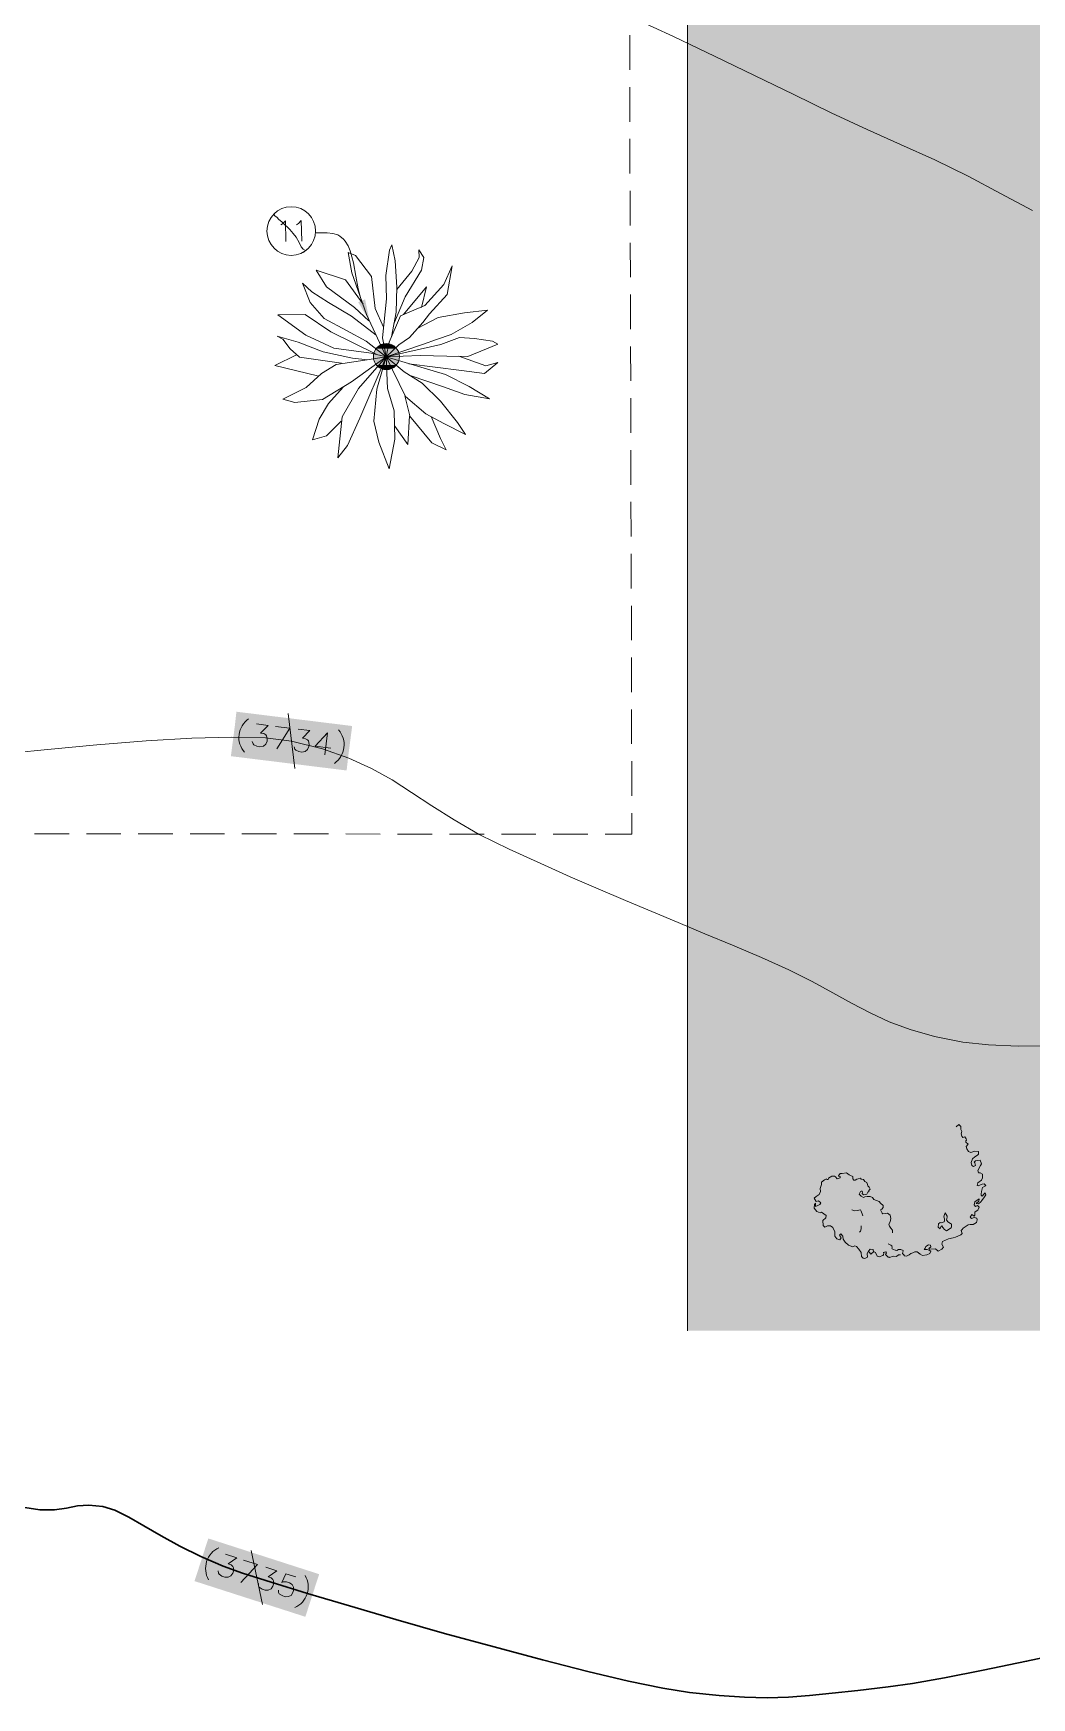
# Model space of a CAD drawing. Header units: millimetres. Extents: x -419 to 20046, y -14642 to 2638.
# Drawn here: x 16.63 to 20.24, y 7.42 to 13.44 of the extents above; entities that cross this region are included whole.
import ezdxf

# ---------------------------------------------------------------- set-up
doc = ezdxf.new("R2010")
doc.units = ezdxf.units.MM
for name, color, linetype in [('PDF11_----TX03', 7, 'Continuous'), ('PDF11_EXTO$BSL', 7, 'Continuous'), ('PDF11_PRPN$BSL', 7, 'Continuous')]:
    doc.layers.add(name, color=color, linetype=linetype)
for name, color, linetype, true_color in [('PDF11_0', 7, 'Continuous', 0xb3b3b3), ('PDF11_EXTO$--C3-Surface-EXTO', 7, 'Continuous', 0xb3b3b3), ('PDF11_EXTO$EXLSTR', 7, 'Continuous', 0xb3b3b3)]:
    doc.layers.add(name, color=color, linetype=linetype, true_color=true_color)

msp = doc.modelspace()

# ---------------------------------------------------------------- hatches: boundary and pattern name
at = {"layer": 'PDF11_0', "transparency": 33554559}
msp.add_hatch(color=7, dxfattribs=at).paths.add_polyline_path([(17.8464, 12.3977), (17.8298, 12.4777), (17.8048, 12.4677)])
at = {"layer": 'PDF11_0', "true_color": 0xffffff, "transparency": 33554559}
for points in [[(17.7831, 10.935), (17.3647, 10.9867), (17.3589, 10.935)], [(17.3589, 10.935), (17.3447, 10.8259), (17.7689, 10.8259)], [(17.7831, 10.935), (17.3589, 10.935), (17.7689, 10.8259)], [(17.7689, 10.8259), (17.3447, 10.8259), (17.7631, 10.7742)], [(17.6639, 7.8681), (17.263, 7.9973), (17.2214, 7.8681)], [(17.2214, 7.8681), (17.213, 7.8431), (17.6556, 7.8431)], [(17.6556, 7.8431), (17.213, 7.8431), (17.6139, 7.714)], [(17.6639, 7.8681), (17.2214, 7.8681), (17.6556, 7.8431)]]:
    msp.add_hatch(color=7, dxfattribs=at).paths.add_polyline_path(points)
at = {"layer": 'PDF11_EXTO$EXLSTR', "transparency": 33554559}
for points in [[(17.9531, 12.2743), (17.8598, 12.2785), (17.8589, 12.2743)], [(17.9523, 12.2785), (17.8606, 12.2826), (17.8598, 12.2785)], [(17.9523, 12.2785), (17.8598, 12.2785), (17.9531, 12.2743)], [(17.9514, 12.2835), (17.8623, 12.2876), (17.8606, 12.2826)], [(17.9514, 12.2835), (17.8606, 12.2826), (17.9523, 12.2785)], [(17.9498, 12.2876), (17.8639, 12.291), (17.8623, 12.2876)], [(17.9498, 12.2876), (17.8623, 12.2876), (17.9514, 12.2835)], [(17.9481, 12.2918), (17.8664, 12.2952), (17.8639, 12.291)], [(17.9481, 12.2918), (17.8639, 12.291), (17.9498, 12.2876)], [(17.9456, 12.2952), (17.8689, 12.2993), (17.8664, 12.2952)], [(17.9456, 12.2952), (17.8664, 12.2952), (17.9481, 12.2918)], [(17.9431, 12.2993), (17.8723, 12.3027), (17.8689, 12.2993)], [(17.9431, 12.2993), (17.8689, 12.2993), (17.9456, 12.2952)], [(17.9406, 12.3027), (17.8748, 12.3052), (17.8723, 12.3027)], [(17.9406, 12.3027), (17.8723, 12.3027), (17.9431, 12.2993)], [(17.9364, 12.3052), (17.8789, 12.3085), (17.8748, 12.3052)], [(17.9364, 12.3052), (17.8748, 12.3052), (17.9406, 12.3027)], [(17.9339, 12.3085), (17.8823, 12.311), (17.8789, 12.3085)], [(17.9339, 12.3085), (17.8789, 12.3085), (17.9364, 12.3052)], [(17.9289, 12.311), (17.8873, 12.3127), (17.8823, 12.311)], [(17.9289, 12.311), (17.8823, 12.311), (17.9339, 12.3085)], [(17.9256, 12.3127), (17.8906, 12.3143), (17.8873, 12.3127)], [(17.9256, 12.3127), (17.8873, 12.3127), (17.9289, 12.311)], [(17.9206, 12.3143), (17.8956, 12.316), (17.8906, 12.3143)], [(17.9206, 12.3143), (17.8906, 12.3143), (17.9256, 12.3127)], [(17.9173, 12.316), (17.8998, 12.3168), (17.8956, 12.316)], [(17.9173, 12.316), (17.8956, 12.316), (17.9206, 12.3143)], [(17.9114, 12.3168), (17.8998, 12.3168), (17.9173, 12.316)], [(17.9531, 12.2743), (17.8589, 12.2743), (17.9531, 12.2701)], [(17.9531, 12.2701), (17.8589, 12.2743), (17.8589, 12.2693)], [(17.9531, 12.2701), (17.8589, 12.2693), (17.9531, 12.2651)], [(17.9531, 12.2651), (17.8589, 12.2693), (17.8589, 12.2651)], [(17.9531, 12.2651), (17.8589, 12.2651), (17.9523, 12.261)], [(17.9523, 12.261), (17.8589, 12.2651), (17.8598, 12.261)], [(17.9523, 12.261), (17.8598, 12.261), (17.9514, 12.2568)], [(17.9514, 12.2568), (17.8598, 12.261), (17.8606, 12.256)], [(17.9514, 12.2568), (17.8606, 12.256), (17.9498, 12.2518)], [(17.9498, 12.2518), (17.8606, 12.256), (17.8623, 12.2518)], [(17.9498, 12.2518), (17.8623, 12.2518), (17.9481, 12.2485)], [(17.9481, 12.2485), (17.8623, 12.2518), (17.8639, 12.2476)], [(17.9481, 12.2485), (17.8639, 12.2476), (17.9456, 12.2443)], [(17.9456, 12.2443), (17.8639, 12.2476), (17.8664, 12.2443)], [(17.9456, 12.2443), (17.8664, 12.2443), (17.9431, 12.2401)], [(17.9431, 12.2401), (17.8664, 12.2443), (17.8689, 12.2401)], [(17.9431, 12.2401), (17.8689, 12.2401), (17.9406, 12.2368)], [(17.9406, 12.2368), (17.8689, 12.2401), (17.8723, 12.2368)], [(17.9406, 12.2368), (17.8723, 12.2368), (17.9364, 12.2343)], [(17.9364, 12.2343), (17.8723, 12.2368), (17.8748, 12.2343)], [(17.9364, 12.2343), (17.8748, 12.2343), (17.9339, 12.231)], [(17.9339, 12.231), (17.8748, 12.2343), (17.8789, 12.231)], [(17.9339, 12.231), (17.8789, 12.231), (17.9298, 12.2285)], [(17.9298, 12.2285), (17.8789, 12.231), (17.8823, 12.2285)], [(17.9298, 12.2285), (17.8823, 12.2285), (17.9256, 12.2268)], [(17.9256, 12.2268), (17.8823, 12.2285), (17.8873, 12.2268)], [(17.9256, 12.2268), (17.8873, 12.2268), (17.9206, 12.2251)], [(17.9206, 12.2251), (17.8873, 12.2268), (17.8906, 12.2251)], [(17.9206, 12.2251), (17.8906, 12.2251), (17.9173, 12.2235)], [(17.9173, 12.2235), (17.8906, 12.2251), (17.8956, 12.2235)], [(17.8956, 12.2235), (17.8998, 12.2226), (17.9114, 12.2226)], [(17.9173, 12.2235), (17.8956, 12.2235), (17.9114, 12.2226)]]:
    msp.add_hatch(color=256, dxfattribs=at).paths.add_polyline_path(points)

# ---------------------------------------------------------------- linework, layer by layer
at = {"layer": 'PDF11_----TX03', "color": 7, "lineweight": 0, "true_color": 0xffffff}
msp.add_lwpolyline([(18.9957, 13.9128), (18.9957, 8.7482)], dxfattribs=at)
at = {"layer": 'PDF11_----TX03', "color": 7, "true_color": 0xffffff, "transparency": 33554559}
for points in [[(23.6302, 13.9128), (23.6302, 8.7482), (18.9957, 13.9128)], [(23.6302, 8.7482), (18.9957, 13.9128), (18.9957, 8.7482)]]:
    msp.add_solid(points, dxfattribs=at)
at = {"layer": 'PDF11_0', "lineweight": 18}
for points in [[(20.2416, 12.7994), (20.1266, 12.861), (20.0091, 12.9227), (19.8891, 12.9819), (19.7649, 13.0377), (19.6441, 13.0919), (19.5149, 13.1527), (19.3791, 13.2186), (19.2374, 13.2877), (19.0924, 13.3577), (18.9448, 13.4277), (18.7973, 13.4952)], [(17.5756, 10.7809), (17.5522, 10.98)], [(20.31, 9.7791), (20.1899, 9.7774), (20.0833, 9.7816), (19.9908, 9.7916), (19.8874, 9.8125), (19.7999, 9.8375), (19.7241, 9.8658), (19.6549, 9.8975), (19.5882, 9.9325), (19.5199, 9.97), (19.4457, 10.0108), (19.3615, 10.0533), (19.2624, 10.0983), (19.1582, 10.1425), (19.0582, 10.1841), (18.9615, 10.2242), (18.8657, 10.2642), (18.7707, 10.3042), (18.6723, 10.3458), (18.5715, 10.39), (18.4648, 10.4375), (18.3506, 10.49), (18.2423, 10.5433), (18.1515, 10.5958), (18.0714, 10.6467), (17.9981, 10.695), (17.9273, 10.74), (17.8531, 10.7817), (17.7714, 10.8192), (17.6764, 10.8525), (17.5639, 10.88), (17.4697, 10.8917), (17.3481, 10.895), (17.203, 10.8909), (17.0389, 10.8809), (16.8597, 10.8667), (16.6697, 10.8484), (16.473, 10.8292)], [(17.4372, 10.9425), (17.4789, 10.9367), (17.4522, 10.9092), (17.4639, 10.9084), (17.4706, 10.9034), (17.4739, 10.8992), (17.4764, 10.8875), (17.4756, 10.88), (17.4706, 10.8692), (17.4622, 10.8625), (17.4497, 10.86), (17.4389, 10.8617), (17.4281, 10.8667), (17.4247, 10.8709), (17.4214, 10.8792)], [(17.5056, 10.9334), (17.5581, 10.9275), (17.5106, 10.8525)], [(17.5881, 10.9234), (17.6297, 10.9184), (17.6039, 10.8909), (17.6147, 10.8892), (17.6222, 10.885), (17.6256, 10.8809), (17.6281, 10.8684), (17.6264, 10.8609), (17.6214, 10.85), (17.6131, 10.8434), (17.6014, 10.8409), (17.5897, 10.8425), (17.5789, 10.8475), (17.5756, 10.8517), (17.5731, 10.86)], [(17.7064, 10.855), (17.6497, 10.8625), (17.6939, 10.91), (17.6847, 10.8309)], [(17.4589, 7.7581), (17.4181, 7.954)], [(17.3256, 7.9406), (17.3656, 7.9273), (17.3347, 7.9056), (17.3456, 7.9015), (17.3514, 7.8956), (17.3539, 7.8915), (17.3539, 7.879), (17.3514, 7.8715), (17.3447, 7.8623), (17.3347, 7.8573), (17.3231, 7.8573), (17.3122, 7.8606), (17.3022, 7.8681), (17.2997, 7.8723), (17.2989, 7.8806)], [(17.3906, 7.919), (17.4414, 7.9031), (17.3806, 7.8381)], [(17.4706, 7.8931), (17.5106, 7.8806), (17.4797, 7.8581), (17.4906, 7.8548), (17.4964, 7.849), (17.4989, 7.844), (17.4989, 7.8323), (17.4964, 7.8248), (17.4897, 7.8156), (17.4797, 7.8106), (17.4681, 7.8098), (17.4572, 7.814), (17.4472, 7.8206), (17.4447, 7.8256), (17.4439, 7.834)], [(17.5164, 7.8106), (17.5172, 7.8023), (17.5197, 7.7973), (17.5297, 7.7906), (17.5406, 7.7865), (17.5522, 7.7873), (17.5622, 7.7915), (17.5689, 7.8015), (17.5714, 7.809), (17.5714, 7.8206), (17.5664, 7.8306), (17.5564, 7.8373), (17.5456, 7.8406), (17.5339, 7.8406), (17.5289, 7.8381), (17.5431, 7.8698), (17.5797, 7.8581)]]:
    msp.add_lwpolyline(points, dxfattribs=at)
at = {"layer": 'PDF11_0', "color": 7, "lineweight": 0, "true_color": 0xffffff}
for points in [[(17.6143, 12.6539), (17.6056, 12.6589), (17.5993, 12.6673), (17.5918, 12.6839), (17.581, 12.7031), (17.5697, 12.716), (17.5572, 12.7302), (17.5306, 12.7569), (17.5172, 12.7677), (17.5118, 12.7739), (17.5039, 12.7794), (17.5014, 12.7839), (17.5018, 12.7877)], [(17.6231, 12.6602), (17.6056, 12.6477)]]:
    msp.add_lwpolyline(points, dxfattribs=at)
at = {"layer": 'PDF11_0', "color": 7, "lineweight": 20}
for points in [[(17.5247, 12.7469), (17.5314, 12.751), (17.5422, 12.7619), (17.5431, 12.6868)], [(17.5814, 12.7477), (17.5889, 12.7519), (17.5989, 12.7627), (17.6006, 12.6877)], [(17.6497, 12.7185), (17.6931, 12.7177), (17.7131, 12.716), (17.7314, 12.711), (17.7389, 12.7068), (17.7523, 12.6952), (17.7581, 12.6885), (17.7681, 12.6718), (17.7756, 12.6527), (17.7823, 12.6318), (17.7873, 12.6093), (17.7964, 12.5618), (17.8048, 12.5152), (17.8106, 12.4927), (17.8173, 12.4727)]]:
    msp.add_lwpolyline(points, dxfattribs=at)
at = {"layer": 'PDF11_0', "lineweight": 30}
msp.add_lwpolyline([(16.5997, 8.109), (16.6547, 8.1006), (16.7072, 8.1006), (16.7505, 8.1073), (16.7897, 8.1148), (16.8313, 8.1181), (16.8822, 8.1131), (16.9255, 8.099), (16.9755, 8.0748), (17.0305, 8.0431), (17.0922, 8.0073), (17.1597, 7.9698), (17.2355, 7.9315), (17.3172, 7.8965), (17.3864, 7.8723), (17.4906, 7.839), (17.6214, 7.7981), (17.7739, 7.7531), (17.9414, 7.7039), (18.1173, 7.6539), (18.2965, 7.6048), (18.4706, 7.5581), (18.6348, 7.5164), (18.7823, 7.4814), (18.9065, 7.4556), (19.0024, 7.4398), (19.1099, 7.4289), (19.2015, 7.4231), (19.2832, 7.4214), (19.3599, 7.4239), (19.4366, 7.4298), (19.5182, 7.4381), (19.6107, 7.4481), (19.7199, 7.4606), (19.8083, 7.4731), (19.9241, 7.4939), (20.0633, 7.5206), (20.2208, 7.5531), (20.3916, 7.5898)], dxfattribs=at)
at = {"layer": 'PDF11_0', "color": 7, "lineweight": 20}
msp.add_circle((17.5627, 12.7248), 0.0879, dxfattribs=at)
at = {"layer": 'PDF11_0', "lineweight": 18}
for centre, radius, start, end in [((17.4549, 10.8938), 0.0813, 124.43835, 221.40889), ((17.672, 10.8672), 0.0819, 304.91489, 40.93236), ((17.3354, 7.889), 0.0823, 114.37643, 209.74579), ((17.5422, 7.8221), 0.0819, 294.06793, 30.05428)]:
    msp.add_arc(centre, radius, start, end, dxfattribs=at)
at = {"layer": 'PDF11_EXTO$--C3-Surface-EXTO', "lineweight": 18}
for points in [[(20.2416, 12.7994), (20.1266, 12.861), (20.0091, 12.9227), (19.8891, 12.9819), (19.7649, 13.0377), (19.6441, 13.0919), (19.5149, 13.1527), (19.3791, 13.2186), (19.2374, 13.2877), (19.0924, 13.3577), (18.9448, 13.4277), (18.7973, 13.4952)], [(20.31, 9.7791), (20.1899, 9.7774), (20.0833, 9.7816), (19.9908, 9.7916), (19.8874, 9.8125), (19.7999, 9.8375), (19.7241, 9.8658), (19.6549, 9.8975), (19.5882, 9.9325), (19.5199, 9.97), (19.4457, 10.0108), (19.3615, 10.0533), (19.2624, 10.0983), (19.1582, 10.1425), (19.0582, 10.1841), (18.9615, 10.2242), (18.8657, 10.2642), (18.7707, 10.3042), (18.6723, 10.3458), (18.5715, 10.39), (18.4648, 10.4375), (18.3506, 10.49), (18.2423, 10.5433), (18.1515, 10.5958), (18.0714, 10.6467), (17.9981, 10.695), (17.9273, 10.74), (17.8531, 10.7817), (17.7714, 10.8192), (17.6764, 10.8525), (17.5639, 10.88), (17.4697, 10.8917), (17.3481, 10.895), (17.203, 10.8909), (17.0389, 10.8809), (16.8597, 10.8667), (16.6697, 10.8484), (16.473, 10.8292)]]:
    msp.add_lwpolyline(points, dxfattribs=at)
at = {"layer": 'PDF11_EXTO$--C3-Surface-EXTO', "lineweight": 30}
msp.add_lwpolyline([(16.5997, 8.109), (16.6547, 8.1006), (16.7072, 8.1006), (16.7505, 8.1073), (16.7897, 8.1148), (16.8313, 8.1181), (16.8822, 8.1131), (16.9255, 8.099), (16.9755, 8.0748), (17.0305, 8.0431), (17.0922, 8.0073), (17.1597, 7.9698), (17.2355, 7.9315), (17.3172, 7.8965), (17.3864, 7.8723), (17.4906, 7.839), (17.6214, 7.7981), (17.7739, 7.7531), (17.9414, 7.7039), (18.1173, 7.6539), (18.2965, 7.6048), (18.4706, 7.5581), (18.6348, 7.5164), (18.7823, 7.4814), (18.9065, 7.4556), (19.0024, 7.4398), (19.1099, 7.4289), (19.2015, 7.4231), (19.2832, 7.4214), (19.3599, 7.4239), (19.4366, 7.4298), (19.5182, 7.4381), (19.6107, 7.4481), (19.7199, 7.4606), (19.8083, 7.4731), (19.9241, 7.4939), (20.0633, 7.5206), (20.2208, 7.5531), (20.3916, 7.5898)], dxfattribs=at)
at = {"layer": 'PDF11_EXTO$BSL', "lineweight": 13}
for points in [[(18.7865, 13.4327), (18.7865, 13.3077)], [(18.7865, 13.2452), (18.7873, 13.1202)], [(18.7873, 13.0577), (18.7873, 12.9327)], [(18.7882, 12.8702), (18.7882, 12.7452)], [(18.7882, 12.6827), (18.789, 12.5577)], [(18.789, 12.4952), (18.789, 12.3702)], [(18.789, 12.3077), (18.7898, 12.1826)], [(18.7898, 12.1201), (18.7907, 11.9951)], [(18.7907, 11.9326), (18.7907, 11.8076)], [(18.7907, 11.7451), (18.7915, 11.6201)], [(18.7915, 11.5576), (18.7915, 11.4326)], [(18.7923, 11.3701), (18.7923, 11.2451)], [(18.7923, 11.1826), (18.7932, 11.0576)], [(18.7932, 10.995), (18.7932, 10.87)], [(18.794, 10.8075), (18.794, 10.6825)], [(18.794, 10.62), (18.794, 10.5442), (18.6973, 10.5442)], [(16.7597, 10.545), (16.6347, 10.545)], [(16.9472, 10.545), (16.8222, 10.545)], [(17.1347, 10.545), (17.0097, 10.545)], [(17.3222, 10.545), (17.1972, 10.545)], [(17.5097, 10.545), (17.3847, 10.545)], [(17.6972, 10.545), (17.5722, 10.545)], [(17.8848, 10.5442), (17.7598, 10.545)], [(18.0723, 10.5442), (17.9473, 10.5442)], [(18.2598, 10.5442), (18.1348, 10.5442)], [(18.4473, 10.5442), (18.3223, 10.5442)], [(18.6348, 10.5442), (18.5098, 10.5442)]]:
    msp.add_lwpolyline(points, dxfattribs=at)
at = {"layer": 'PDF11_EXTO$EXLSTR', "lineweight": 18}
for points in [[(17.8698, 12.2793), (17.7056, 12.3602), (17.6131, 12.4235), (17.5147, 12.4218), (17.6156, 12.3485), (17.7173, 12.3018), (17.8523, 12.2835), (17.9064, 12.2701), (17.8348, 12.4235), (17.7814, 12.5735), (17.7681, 12.6477), (17.7956, 12.636), (17.8531, 12.5602), (17.8656, 12.4452), (17.8964, 12.3768)], [(17.8698, 12.3485), (17.7806, 12.4168), (17.6981, 12.4668), (17.6372, 12.5052), (17.6031, 12.5368), (17.6314, 12.4668), (17.6822, 12.4085), (17.7631, 12.3652), (17.8331, 12.3268), (17.9064, 12.2701), (17.8923, 12.3385), (17.9073, 12.4802), (17.9048, 12.5635), (17.9181, 12.6552), (17.9264, 12.6752), (17.9389, 12.6168), (17.9448, 12.5218), (17.9423, 12.4318), (17.9248, 12.3427)], [(17.9448, 12.5135), (17.9989, 12.5802), (18.0256, 12.6285), (18.0239, 12.6568), (18.0423, 12.6285), (18.0331, 12.5835), (17.9748, 12.4868), (17.9331, 12.3893)], [(17.8439, 12.4002), (17.7914, 12.4485), (17.6906, 12.5235), (17.6531, 12.5827), (17.7589, 12.5485), (17.8223, 12.4602)], [(17.9681, 12.4235), (18.0523, 12.5235), (18.0331, 12.4485)], [(18.0181, 12.3718), (18.0939, 12.4118), (18.189, 12.4285), (18.2723, 12.4385), (18.2165, 12.3935), (18.1406, 12.351), (18.0881, 12.3327), (18.0414, 12.316), (17.9064, 12.2701), (17.8131, 12.2551), (17.7248, 12.2418), (17.6722, 12.2101), (17.6164, 12.1593), (17.5322, 12.1168), (17.5756, 12.1043), (17.6764, 12.116), (17.7806, 12.1793), (17.9064, 12.2701), (17.8723, 12.1526), (17.8614, 12.0376), (17.8798, 11.961), (17.9173, 11.8651), (17.9373, 11.9726), (17.9348, 12.0743), (17.9106, 12.156), (17.9064, 12.2701), (18.1206, 12.206), (18.2056, 12.1626), (18.279, 12.1176), (18.1906, 12.1343), (18.1131, 12.161), (17.9923, 12.2026)], [(17.8398, 12.2593), (17.7839, 12.2651), (17.6781, 12.2885), (17.5881, 12.3235), (17.5122, 12.3452), (17.5322, 12.3335), (17.5589, 12.2985), (17.5931, 12.2685), (17.7448, 12.2468)], [(17.6581, 12.2018), (17.5039, 12.2385), (17.5822, 12.2776)], [(17.9873, 12.2451), (18.1781, 12.221), (18.2615, 12.2093), (18.3098, 12.2493), (18.2665, 12.2376), (18.169, 12.2718)], [(17.7431, 12.0376), (17.6906, 11.9843), (17.6397, 11.9693), (17.6639, 12.0443), (17.6981, 12.101), (17.7506, 12.1601)], [(17.9731, 12.1293), (17.9914, 12.056)], [(18.0681, 12.0543), (18.1023, 11.9743), (18.1223, 11.9335), (18.0714, 11.9593), (17.9906, 12.056), (17.9839, 11.9526), (17.9373, 12.0193)], [(19.7199, 9.0624), (19.7274, 9.0591), (19.7299, 9.0582), (19.7341, 9.0557), (19.7349, 9.0491), (19.7341, 9.0474), (19.7349, 9.0449), (19.7399, 9.0424), (19.7457, 9.0399), (19.7466, 9.0399), (19.7516, 9.0391), (19.7574, 9.0416), (19.7657, 9.0424), (19.7741, 9.0391), (19.7741, 9.0374), (19.7724, 9.0282), (19.7766, 9.0224), (19.7799, 9.0191), (19.7866, 9.0182), (19.7958, 9.0224), (19.8024, 9.0274), (19.8099, 9.0299), (19.8174, 9.0341), (19.8258, 9.0341), (19.8358, 9.0249), (19.8449, 9.0207), (19.8599, 9.0232), (19.8708, 9.0282), (19.8741, 9.0357), (19.8683, 9.0399), (19.8616, 9.0416), (19.8508, 9.0416), (19.8541, 9.0466), (19.8566, 9.0524), (19.8666, 9.0591), (19.8733, 9.0582), (19.8749, 9.0516), (19.8674, 9.0457), (19.8716, 9.0432), (19.8916, 9.0441), (19.9016, 9.0357), (19.9149, 9.0432), (19.9199, 9.0507), (19.9149, 9.0616), (19.9166, 9.0707), (19.9383, 9.0807), (19.9549, 9.0849), (19.9641, 9.0866), (19.9833, 9.0949), (19.9874, 9.0999), (19.9841, 9.1107), (19.9874, 9.1149), (19.9916, 9.1191), (20.0091, 9.1316), (20.0166, 9.1324), (20.0274, 9.1324), (20.0399, 9.1399), (20.0424, 9.1491), (20.0408, 9.1549), (20.0316, 9.1574), (20.0216, 9.1541), (20.0174, 9.1591), (20.0233, 9.1682), (20.0308, 9.1632), (20.0341, 9.1666), (20.0341, 9.1766), (20.0391, 9.1807), (20.0449, 9.1849), (20.0491, 9.1949), (20.0433, 9.2007), (20.0358, 9.1982), (20.0316, 9.2032), (20.0333, 9.2141), (20.0416, 9.2207), (20.0499, 9.2249), (20.0483, 9.2174), (20.0391, 9.2082), (20.0466, 9.2074), (20.0549, 9.2141), (20.0591, 9.2191), (20.0691, 9.2324), (20.0741, 9.2399), (20.0708, 9.2466), (20.0674, 9.2432), (20.0599, 9.2349), (20.0566, 9.2382), (20.0566, 9.2416), (20.0583, 9.2524), (20.0616, 9.2666), (20.0699, 9.2707), (20.0741, 9.2741), (20.0674, 9.2791), (20.0608, 9.2782), (20.0458, 9.2724), (20.0416, 9.2741), (20.0441, 9.2832), (20.0574, 9.2932), (20.0616, 9.3016), (20.0616, 9.3149), (20.0533, 9.3191), (20.0466, 9.3191), (20.0441, 9.3282), (20.0541, 9.3457), (20.0583, 9.3516), (20.0533, 9.3649), (20.0366, 9.3624), (20.0308, 9.3582), (20.0333, 9.3557), (20.0366, 9.3457), (20.0291, 9.3424), (20.0233, 9.3457), (20.0199, 9.3566), (20.0249, 9.3699), (20.0333, 9.3774), (20.0433, 9.3833), (20.0466, 9.3866), (20.0466, 9.3966), (20.0333, 9.3974), (20.0191, 9.3924), (20.0108, 9.3966), (20.0049, 9.4058), (20.0024, 9.4141), (20.0099, 9.4224), (20.0016, 9.4299), (20.0008, 9.4349), (20.0033, 9.4374), (20.0024, 9.4424), (19.9974, 9.4499), (19.9908, 9.4466), (19.9866, 9.4516), (19.9849, 9.4599), (19.9866, 9.4691), (19.9833, 9.4766), (19.9833, 9.4874), (19.9758, 9.4941), (19.9658, 9.4858)], [(19.6491, 9.0366), (19.6557, 9.0432), (19.6666, 9.0416), (19.6674, 9.0332), (19.6574, 9.0257), (19.6532, 9.0316), (19.6491, 9.0366), (19.6449, 9.0282), (19.6457, 9.0149), (19.6366, 9.0091), (19.6299, 9.0107), (19.6241, 9.0166), (19.6224, 9.0307), (19.6141, 9.0432), (19.6057, 9.0524), (19.5999, 9.0549), (19.5924, 9.0516), (19.5766, 9.0574), (19.5649, 9.0682), (19.5582, 9.0799), (19.5566, 9.0907), (19.5491, 9.0991), (19.5449, 9.0941), (19.5507, 9.0849), (19.5457, 9.0774), (19.5349, 9.0807), (19.5282, 9.0907), (19.5282, 9.1057), (19.5199, 9.1216), (19.5116, 9.1274), (19.5007, 9.1274), (19.4916, 9.1232), (19.4857, 9.1291), (19.4841, 9.1474), (19.4957, 9.1566), (19.4966, 9.1649), (19.4799, 9.1774), (19.4741, 9.1749), (19.4624, 9.1791), (19.4532, 9.1916), (19.4541, 9.2049), (19.4582, 9.2099), (19.4582, 9.1982), (19.4666, 9.2007), (19.4732, 9.2049), (19.4774, 9.2107), (19.4691, 9.2182), (19.4599, 9.2157), (19.4532, 9.2274), (19.4599, 9.2341), (19.4716, 9.2407), (19.4757, 9.2524), (19.4749, 9.2624), (19.4791, 9.2774), (19.4799, 9.2857), (19.4899, 9.2941), (19.4974, 9.2974), (19.4991, 9.2949), (19.5032, 9.2957), (19.5049, 9.2999), (19.5166, 9.3074), (19.5266, 9.3074), (19.5299, 9.3049), (19.5357, 9.2982), (19.5474, 9.3007), (19.5474, 9.3057), (19.5407, 9.3074), (19.5407, 9.3082), (19.5474, 9.3166), (19.5541, 9.3166), (19.5699, 9.3191), (19.5799, 9.3124), (19.5849, 9.3099), (19.5924, 9.3057), (19.5924, 9.2982), (19.5966, 9.2932), (19.6016, 9.2932), (19.6074, 9.2966), (19.6124, 9.2982), (19.6199, 9.2999), (19.6224, 9.2966), (19.6316, 9.2957), (19.6366, 9.2882), (19.6432, 9.2841), (19.6457, 9.2774), (19.6474, 9.2724), (19.6524, 9.2674), (19.6557, 9.2607), (19.6507, 9.2557), (19.6507, 9.2516), (19.6474, 9.2491), (19.6432, 9.2424), (19.6316, 9.2399), (19.6266, 9.2441), (19.6274, 9.2491), (19.6266, 9.2532), (19.6224, 9.2532), (19.6199, 9.2516), (19.6157, 9.2416), (19.6224, 9.2349), (19.6316, 9.2307), (19.6357, 9.2324), (19.6449, 9.2341), (19.6557, 9.2341), (19.6641, 9.2299), (19.6691, 9.2232), (19.6882, 9.2157), (19.6932, 9.2091), (19.7024, 9.2016), (19.7024, 9.1941), (19.6974, 9.1882), (19.6932, 9.1857), (19.6991, 9.1732), (19.7016, 9.1707), (19.7182, 9.1732), (19.7274, 9.1666), (19.7299, 9.1541), (19.7274, 9.1424), (19.7224, 9.1332), (19.7249, 9.1266), (19.7299, 9.1191), (19.7366, 9.1124), (19.7366, 9.1024)], [(19.5891, 9.1857), (19.5982, 9.1824), (19.6082, 9.1832), (19.6199, 9.1857), (19.6224, 9.1807), (19.6274, 9.1674), (19.6291, 9.1641)], [(19.6224, 9.1274), (19.6224, 9.1174), (19.6199, 9.1082), (19.6166, 9.1049)], [(19.6674, 9.0349), (19.6749, 9.0307), (19.6807, 9.0182), (19.6882, 9.0157), (19.7016, 9.0199), (19.7032, 9.0224), (19.7049, 9.0299), (19.7024, 9.0316), (19.7116, 9.0332), (19.7149, 9.0299), (19.7107, 9.0241), (19.7207, 9.0141), (19.7241, 9.0141), (19.7249, 9.0132), (19.7391, 9.0182), (19.7507, 9.0166), (19.7582, 9.0224), (19.7599, 9.0224), (19.7649, 9.0232)], [(19.8358, 9.0249), (19.8333, 9.0274)]]:
    msp.add_lwpolyline(points, dxfattribs=at)
for points in [[(18.2015, 12.271), (18.2681, 12.2993), (18.3098, 12.316), (18.2898, 12.326), (18.2256, 12.336), (18.1715, 12.3393), (18.1031, 12.3143), (17.9064, 12.2701), (17.9173, 12.3235), (17.9573, 12.4185), (18.0456, 12.4552), (18.1139, 12.5318), (18.1448, 12.5985), (18.1265, 12.4952), (18.0631, 12.4252), (18.0381, 12.3935), (17.9898, 12.3402), (17.9514, 12.3135), (17.9064, 12.2701), (18.0289, 12.2743), (18.1248, 12.2726)], [(17.8056, 12.156), (17.7464, 12.0526), (17.7314, 11.9043), (17.7656, 11.9493), (17.8106, 12.0476), (17.9064, 12.2701)], [(17.9764, 12.126), (18.0489, 12.0643), (18.1148, 12.0293), (18.1923, 11.9893), (18.164, 12.0326), (18.1023, 12.1093), (18.0364, 12.1743), (17.9714, 12.216), (17.9064, 12.2701)], [(19.9183, 9.1216), (19.9149, 9.1282), (19.9116, 9.1266), (19.9083, 9.1182), (19.9083, 9.1174), (19.9016, 9.1224), (19.9024, 9.1349), (19.9083, 9.1399), (19.9124, 9.1391), (19.9224, 9.1416), (19.9241, 9.1457), (19.9241, 9.1532), (19.9216, 9.1599), (19.9241, 9.1682), (19.9266, 9.1741), (19.9341, 9.1624), (19.9333, 9.1591), (19.9316, 9.1491), (19.9358, 9.1424), (19.9458, 9.1357), (19.9491, 9.1332), (19.9491, 9.1241), (19.9483, 9.1199), (19.9308, 9.1091), (19.9241, 9.1141)]]:
    msp.add_lwpolyline(points, close=True, dxfattribs=at)
msp.add_circle((17.9068, 12.2706), 0.0471, dxfattribs=at)
at = {"layer": 'PDF11_PRPN$BSL', "lineweight": 13}
for points in [[(18.7865, 13.4327), (18.7865, 13.3077)], [(18.7865, 13.2452), (18.7873, 13.1202)], [(18.7873, 13.0577), (18.7873, 12.9327)], [(18.7882, 12.8702), (18.7882, 12.7452)], [(18.7882, 12.6827), (18.789, 12.5577)], [(18.789, 12.4952), (18.789, 12.3702)], [(18.789, 12.3077), (18.7898, 12.1826)], [(18.7898, 12.1201), (18.7907, 11.9951)], [(18.7907, 11.9326), (18.7907, 11.8076)], [(18.7907, 11.7451), (18.7915, 11.6201)], [(18.7915, 11.5576), (18.7915, 11.4326)], [(18.7923, 11.3701), (18.7923, 11.2451)], [(18.7923, 11.1826), (18.7932, 11.0576)], [(18.7932, 10.995), (18.7932, 10.87)], [(18.794, 10.8075), (18.794, 10.6825)], [(18.794, 10.62), (18.794, 10.5442), (18.6973, 10.5442)], [(16.7597, 10.545), (16.6347, 10.545)], [(16.9472, 10.545), (16.8222, 10.545)], [(17.1347, 10.545), (17.0097, 10.545)], [(17.3222, 10.545), (17.1972, 10.545)], [(17.5097, 10.545), (17.3847, 10.545)], [(17.6972, 10.545), (17.5722, 10.545)], [(17.8848, 10.5442), (17.7598, 10.545)], [(18.0723, 10.5442), (17.9473, 10.5442)], [(18.2598, 10.5442), (18.1348, 10.5442)], [(18.4473, 10.5442), (18.3223, 10.5442)], [(18.6348, 10.5442), (18.5098, 10.5442)]]:
    msp.add_lwpolyline(points, dxfattribs=at)

doc.saveas('drawing.dxf')
